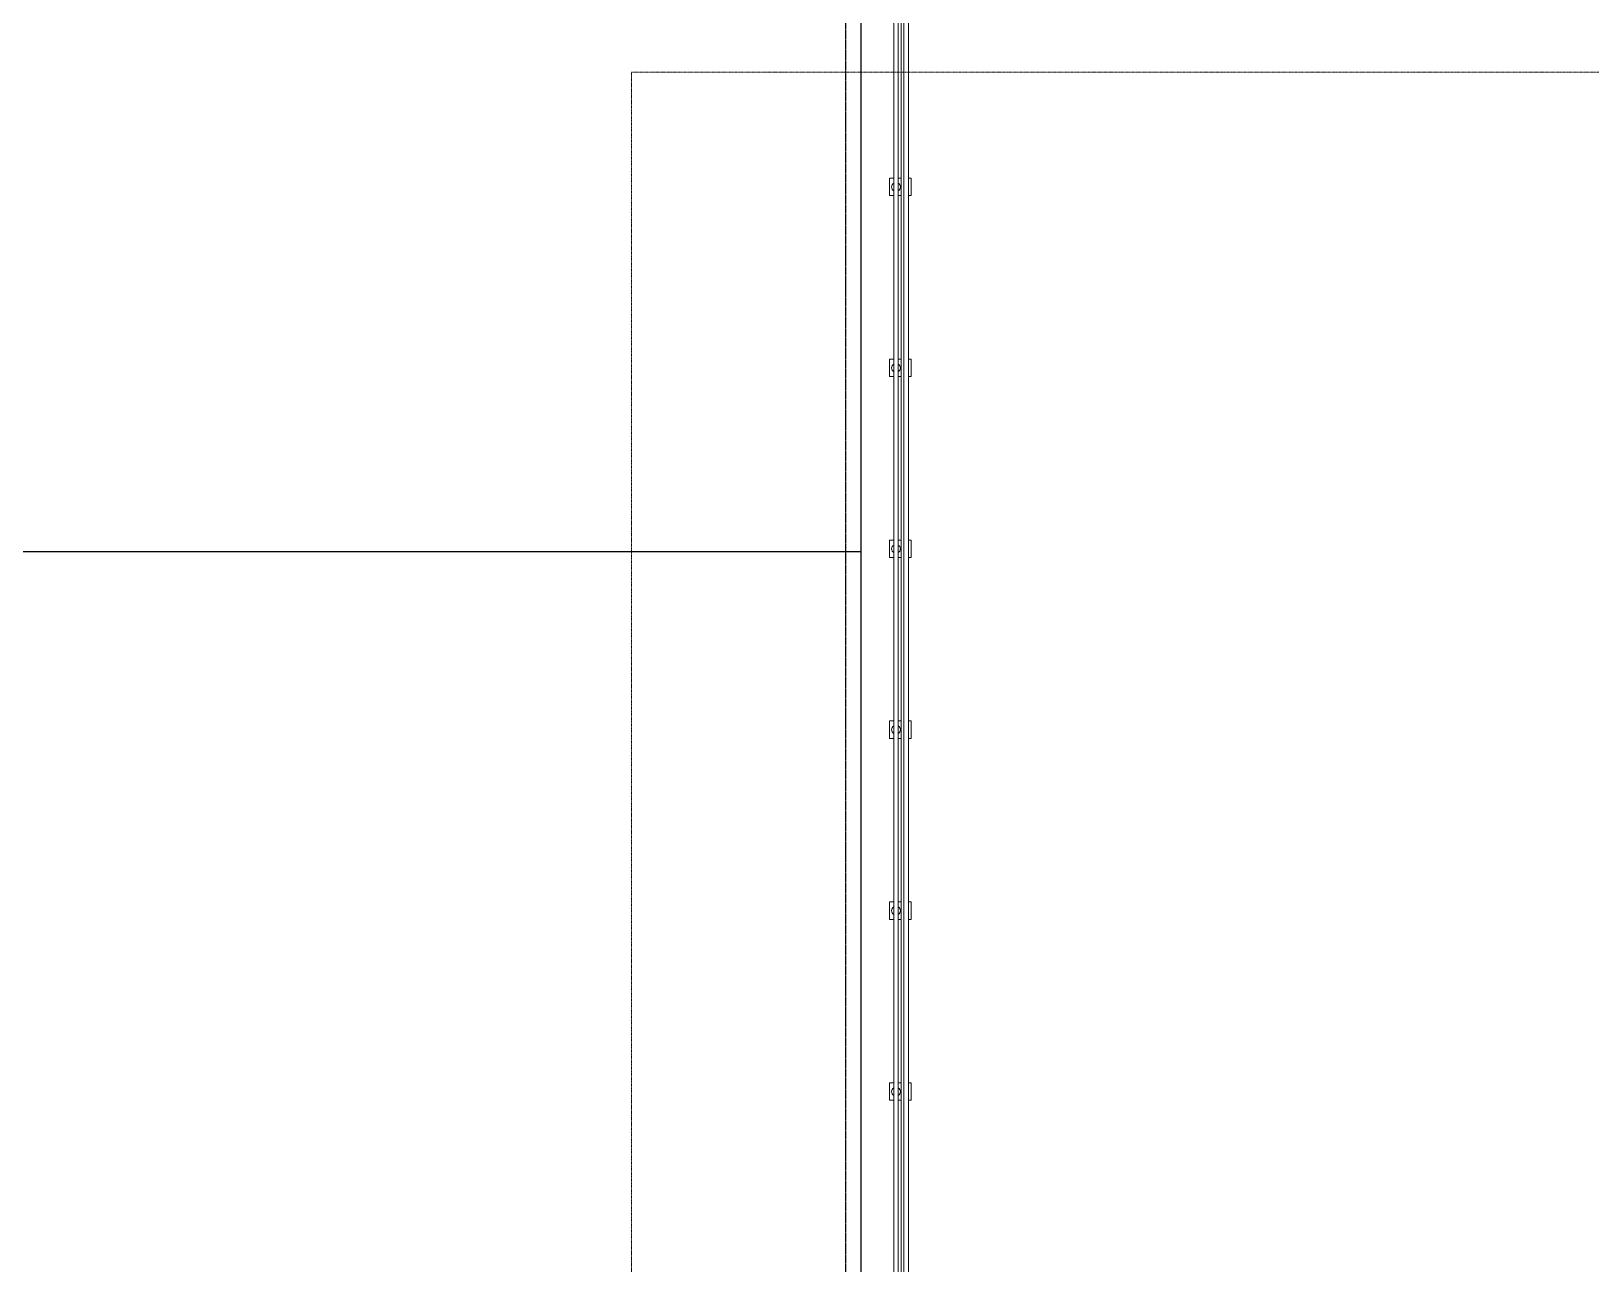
# Model space of a CAD drawing. Header units: millimetres. Extents: x -677815 to 476396, y -125373 to 39000.
# Drawn here: x 44862 to 62756, y 6328 to 20469 of the extents above; entities that cross this region are included whole.
import ezdxf

# ---------------------------------------------------------------- set-up
doc = ezdxf.new("R2010")
doc.units = ezdxf.units.MM
doc.linetypes.add('Xref building Toll$0$_SBA Dash - Loose', pattern=[5, 3, -2])
doc.linetypes.add('Xref building Toll$0$Grid Line', pattern=[22.225, 12.7, -3.175, 3.175, -3.175])
for name, color, linetype, lineweight in [('AM_BOR', 4, 'Continuous', 25), ('Xref building Toll$0$A-DETL', 90, 'Continuous', 9), ('Xref building Toll$0$A-FLOR', 192, 'Continuous', 25), ('Xref building Toll$0$A-FLOR-HRAL', 11, 'Continuous', 9)]:
    doc.layers.add(name, color=color, linetype=linetype, lineweight=lineweight)
doc.layers.add('Xref building Toll$0$S-GRID', color=8, linetype='Continuous')

# ---------------------------------------------------------------- blocks, each defined once
blk = doc.blocks.new('Xref building Toll$0$Toll Grids')
at = {"layer": 'Xref building Toll$0$S-GRID', "linetype": 'Xref building Toll$0$Grid Line'}
blk.add_line((54209, -125373.3), (54209, 36031.5), dxfattribs=at)
blk = doc.blocks.new('Xref building Toll$0$Railing - IVS-BAL-Post Crash Loading-V59-MASTER GROUND FLOOR')
at = {"layer": 'Xref building Toll$0$A-FLOR-HRAL'}
for p, q in [((-75, 100), (-24, 100)), ((-75, 100), (-75, -100)), ((24, 100), (60, 100)), ((60, 100), (60, -100)), ((141, 100), (175, 100)), ((175, 100), (175, -100)), ((-24, -100), (-75, -100)), ((60, -100), (24, -100)), ((175, -100), (141, -100))]:
    blk.add_line(p, q, dxfattribs=at)
for start, end in [(120, 240), (300, 60)]:
    blk.add_arc((0, 0), 50, start, end, dxfattribs=at)
blk = doc.blocks.new('Xref building Toll$0$Railing - IVS-BAL-Post Crash Loading-V60-MASTER GROUND FLOOR')
at = {"layer": 'Xref building Toll$0$A-FLOR-HRAL'}
for p, q in [((-75, 100), (-24, 100)), ((-75, 100), (-75, -100)), ((23, 100), (60, 100)), ((60, 100), (60, -100)), ((141, 100), (175, 100)), ((175, 100), (175, -100)), ((-24, -100), (-75, -100)), ((60, -100), (23, -100)), ((175, -100), (141, -100))]:
    blk.add_line(p, q, dxfattribs=at)
for start, end in [(120, 240), (300, 60)]:
    blk.add_arc((0, 0), 50, start, end, dxfattribs=at)
blk = doc.blocks.new('Xref building Toll$0$Railing - IVS-BAL-Post Crash Loading-V61-MASTER GROUND FLOOR')
at = {"layer": 'Xref building Toll$0$A-FLOR-HRAL'}
for p, q in [((-75, 100), (-24, 100)), ((-75, 100), (-75, -100)), ((23, 100), (60, 100)), ((60, 100), (60, -100)), ((140, 100), (175, 100)), ((175, 100), (175, -100)), ((-24, -100), (-75, -100)), ((60, -100), (23, -100)), ((175, -100), (140, -100))]:
    blk.add_line(p, q, dxfattribs=at)
for start, end in [(120, 240), (300, 60)]:
    blk.add_arc((0, 0), 50, start, end, dxfattribs=at)
blk = doc.blocks.new('Xref building Toll$0$Railing - IVS-BAL-Post Crash Loading-V62-MASTER GROUND FLOOR')
at = {"layer": 'Xref building Toll$0$A-FLOR-HRAL'}
for p, q in [((-75, 100), (-24, 100)), ((-75, 100), (-75, -100)), ((23, 100), (60, 100)), ((60, 100), (60, -100)), ((140, 100), (175, 100)), ((175, 100), (175, -100)), ((-24, -100), (-75, -100)), ((60, -100), (23, -100)), ((175, -100), (140, -100))]:
    blk.add_line(p, q, dxfattribs=at)
for start, end in [(120, 240), (300, 60)]:
    blk.add_arc((0, 0), 50, start, end, dxfattribs=at)
blk = doc.blocks.new('Xref building Toll$0$Railing - IVS-BAL-Post Crash Loading-V63-MASTER GROUND FLOOR')
at = {"layer": 'Xref building Toll$0$A-FLOR-HRAL'}
for p, q in [((-75, 100), (-23, 100)), ((-75, 100), (-75, -100)), ((24, 100), (60, 100)), ((60, 100), (60, -100)), ((140, 100), (175, 100)), ((175, 100), (175, -100)), ((-23, -100), (-75, -100)), ((60, -100), (24, -100)), ((175, -100), (140, -100))]:
    blk.add_line(p, q, dxfattribs=at)
for start, end in [(120, 240), (300, 60)]:
    blk.add_arc((0, 0), 50, start, end, dxfattribs=at)
blk = doc.blocks.new('Xref building Toll$0$Railing - IVS-BAL-Post Crash Loading-V64-MASTER GROUND FLOOR')
at = {"layer": 'Xref building Toll$0$A-FLOR-HRAL'}
for p, q in [((-75, 100), (-23, 100)), ((-75, 100), (-75, -100)), ((24, 100), (60, 100)), ((60, 100), (60, -100)), ((140, 100), (175, 100)), ((175, 100), (175, -100)), ((-23, -100), (-75, -100)), ((60, -100), (24, -100)), ((175, -100), (140, -100))]:
    blk.add_line(p, q, dxfattribs=at)
for start, end in [(120, 240), (300, 60)]:
    blk.add_arc((0, 0), 50, start, end, dxfattribs=at)
blk = doc.blocks.new('Xref building Toll$0$Railing - Railing-1217490-MASTER GROUND FLOOR')
at = {"layer": 'Xref building Toll$0$A-FLOR-HRAL'}
for p, q in [((62759, 162804), (62759, 140106)), ((62809, 140106), (62809, 162805)), ((62844, 140106), (62844, 162822)), ((62875, 140106), (62875, 162809)), ((62927, 140106), (62927, 162787)), ((62927, 140106), (62927, 162787)), ((62843, 160671), (62843, 158795)), ((62844, 158795), (62844, 160671)), ((62843, 158595), (62843, 156719)), ((62844, 156719), (62844, 158595)), ((62843, 156519), (62843, 154643)), ((62844, 154643), (62844, 156519)), ((62843, 154443), (62843, 152568)), ((62844, 152568), (62844, 154443)), ((62843, 152368), (62843, 150492)), ((62844, 150492), (62844, 152368)), ((62843, 150292), (62843, 148416)), ((62844, 148416), (62844, 150292)), ((62843, 148216), (62843, 146340)), ((62844, 146340), (62844, 148216))]:
    blk.add_line(p, q, dxfattribs=at)
for name, p in [('Xref building Toll$0$Railing - IVS-BAL-Post Crash Loading-V59-MASTER GROUND FLOOR', (62784, 158695)), ('Xref building Toll$0$Railing - IVS-BAL-Post Crash Loading-V60-MASTER GROUND FLOOR', (62784, 156619)), ('Xref building Toll$0$Railing - IVS-BAL-Post Crash Loading-V61-MASTER GROUND FLOOR', (62784, 154543)), ('Xref building Toll$0$Railing - IVS-BAL-Post Crash Loading-V62-MASTER GROUND FLOOR', (62784, 152468)), ('Xref building Toll$0$Railing - IVS-BAL-Post Crash Loading-V63-MASTER GROUND FLOOR', (62784, 150392)), ('Xref building Toll$0$Railing - IVS-BAL-Post Crash Loading-V64-MASTER GROUND FLOOR', (62784, 148316))]:
    blk.add_blockref(name, p)
blk = doc.blocks.new('Xref building Toll$0$building block 28092016')
at = {"layer": 'Xref building Toll$0$A-DETL', "linetype": 'Xref building Toll$0$_SBA Dash - Loose'}
for p, q in [((774299, -651499), (876542, -651499)), ((774299, -671499), (774299, -651499))]:
    blk.add_line(p, q, dxfattribs=at)
at = {"layer": 'Xref building Toll$0$A-FLOR'}
for p, q in [((776934, -671405), (776934, -648499)), ((722550, -656999), (776934, -656999))]:
    blk.add_line(p, q, dxfattribs=at)
at = {"layer": 'Xref building Toll$0$A-FLOR-HRAL'}
blk.add_blockref('Xref building Toll$0$Railing - Railing-1217490-MASTER GROUND FLOOR', (714550, -811512), dxfattribs=at)
blk = doc.blocks.new('Xref building Toll')
for name, p in [('Xref building Toll$0$Toll Grids', (0, 0)), ('Xref building Toll$0$building block 28092016', (-722550, 671499))]:
    blk.add_blockref(name, p)

msp = doc.modelspace()

# ---------------------------------------------------------------- block references
at = {"layer": 'AM_BOR'}
msp.add_blockref('Xref building Toll', (0, 0), dxfattribs=at)

doc.saveas('drawing.dxf')
